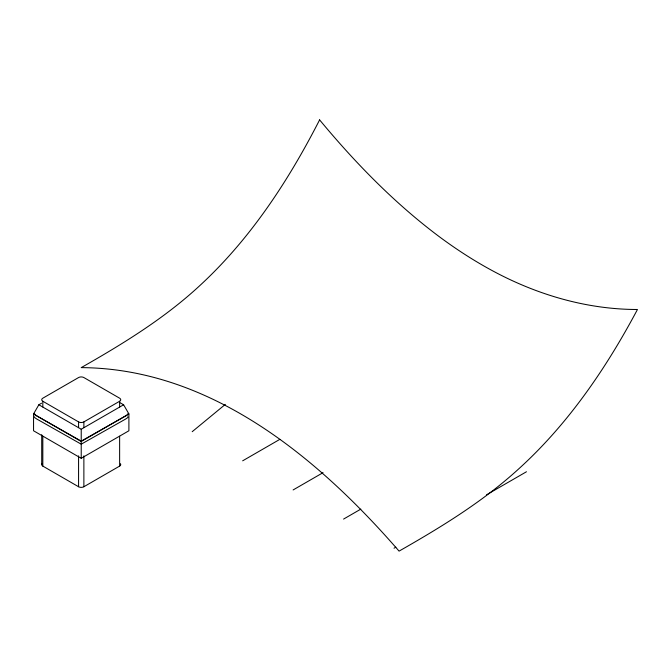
<?xml version="1.0" encoding="UTF-8"?>
<svg xmlns="http://www.w3.org/2000/svg" width="671" height="671" viewBox="0 0 671 671"><rect width="100%" height="100%" fill="white"/><g stroke="black" fill="none" stroke-linecap="round" stroke-linejoin="round"><path stroke-width="1.01" d="M41.719 464.567L41.719 434.707M34.632 413.688L34.632 414.51L36.855 416.003L81.225 441.115L125.603 416.003L127.817 414.51L127.817 413.688M34.632 416.75L34.632 417.572L36.855 419.065L81.225 444.177L125.603 419.065L127.817 417.572L127.817 416.75M120 402.692L123.607 404.772L128.899 413.948L128.899 430.774L81.225 458.293L33.55 430.774L33.55 413.948L38.851 404.772L41.552 403.212M192.208 431.688L225.322 404.387M42.818 401.258L78.574 421.9A3.749 2.164 0 0 0 83.875 421.9L119.631 401.258A3.749 2.164 0 0 0 119.631 398.197L83.875 377.555A3.749 2.164 0 0 0 78.574 377.555L42.818 398.197A3.749 2.164 0 0 0 42.818 401.258L42.818 406.995M38.851 404.772L81.225 429.239L123.607 404.772M128.899 413.948L81.225 441.476L33.55 413.948M42.03 463.711A3.749 2.164 0 0 0 42.818 466.093L78.574 486.743A3.749 2.164 0 0 0 83.875 486.743L119.631 466.093A3.749 2.164 0 0 0 120.419 463.711M242.667 460.818L279.857 439.346M293.118 489.947L323.053 472.669M343.577 519.086L360.813 509.13M394.036 548.215L395.848 547.167M486.559 494.795L526.467 471.755M119.631 401.258L119.631 406.995M119.631 436.234L119.631 466.093M83.875 421.9L83.875 427.637M83.875 455.852L83.875 486.743M81.225 429.239L81.225 458.293M78.574 421.9L78.574 427.637M78.574 455.852L78.574 486.743M42.818 436.234L42.818 466.093M319.606 119.883C288.589 180.491 250.677 238.574 200.419 285.041C164.865 318.138 123.263 343.686 81.225 367.616C210.87 368.404 318.331 458.033 399.069 551.117C440.964 527.238 482.466 501.908 518.255 469.306C567.934 424.391 606.148 368.345 637.45 309.499C589.012 309.49 541.271 296.003 498.394 273.869A429.297 247.859 60 0 1 438.8 236.326C394.204 202.885 355.118 162.701 319.606 119.883"/></g></svg>
